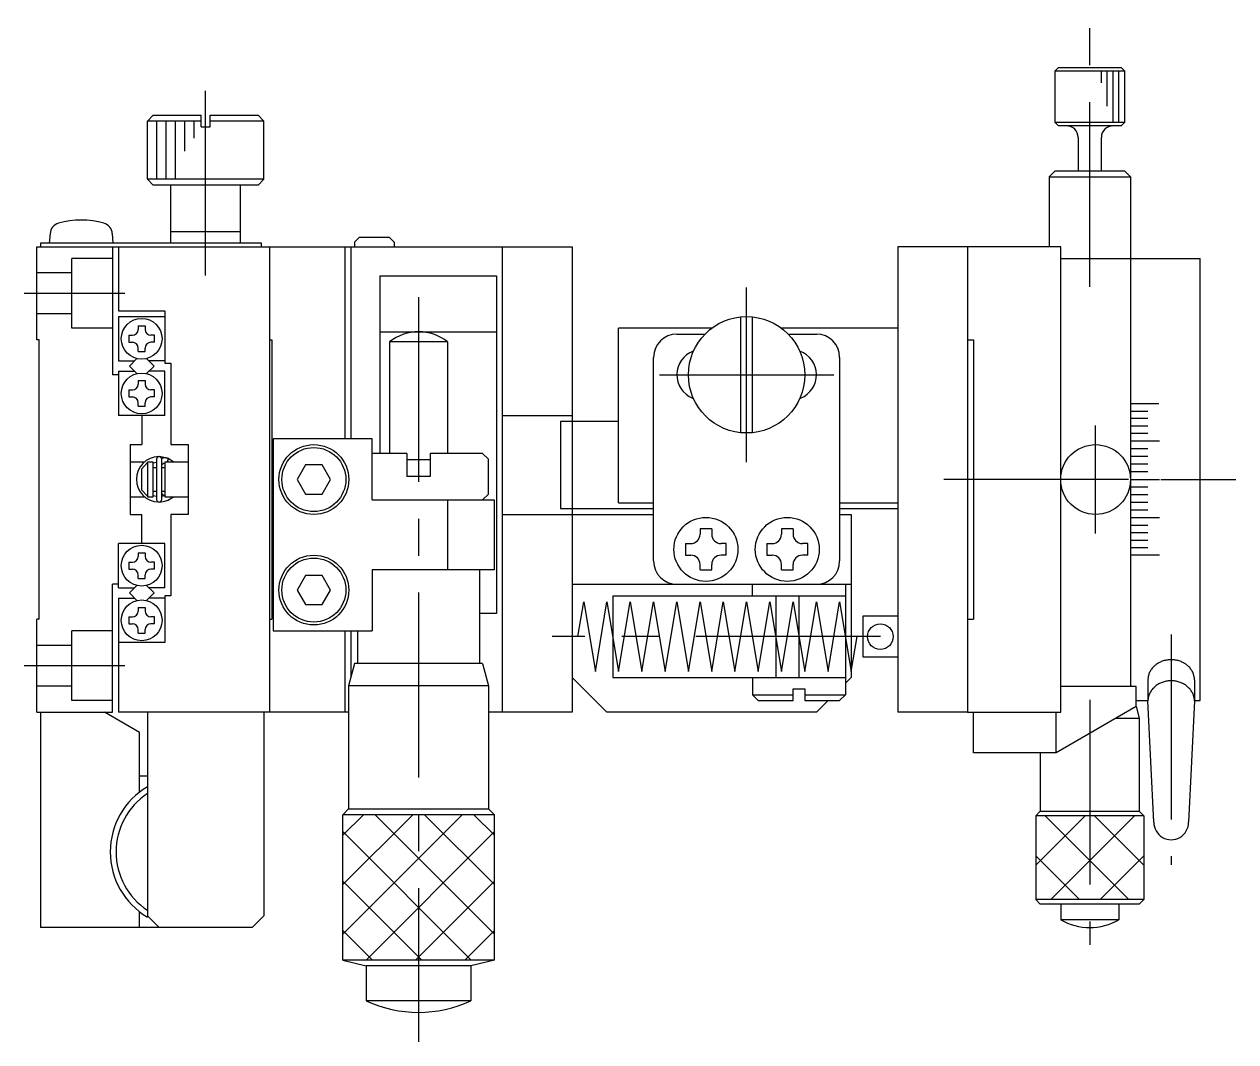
# Model space of a CAD drawing. Extents: x -1 to 365, y -8 to 323.
# Drawn here: x -1.1 to 103.1, y 124.6 to 212 of the extents above; entities that cross this region are included whole.
import ezdxf

# ---------------------------------------------------------------- set-up
doc = ezdxf.new("R2010")
doc.units = 0
doc.header["$LTSCALE"] = 0.5
doc.linetypes.add('CENTER', pattern=[50.8, 31.75, -6.35, 6.35, -6.35])
doc.linetypes.add('DASHED', pattern=[19.05, 12.7, -6.35])
for name, color, linetype in [('MSM_CENTER', 1, 'CENTER'), ('MSM_CONTINUOUS', 7, 'CONTINUOUS'), ('MSM_DASHED', 4, 'DASHED'), ('MSM_NARROW', 5, 'CONTINUOUS')]:
    doc.layers.add(name, color=color, linetype=linetype)

msp = doc.modelspace()

# ---------------------------------------------------------------- linework, layer by layer
at = {"layer": 'MSM_CENTER'}
for p, q in [((90.5, 189.46), (90.5, 212.04)), ((14.5, 190.43), (14.5, 207.13)), ((7.56, 188.91), (-1.1, 188.91)), ((32.8, 188.59), (32.8, 124.6)), ((61, 174.41), (61, 189.41)), ((53.5, 181.91), (68.5, 181.91)), ((91, 168.28), (91, 177.55)), ((93.82, 172.91), (76.44, 172.91)), ((96.62, 172.91), (103.05, 172.91)), ((72.5, 159.41), (44.3, 159.41)), ((97.5, 159.58), (97.5, 139.8)), ((7.56, 156.91), (-1.1, 156.91)), ((90.5, 153.98), (90.5, 132.93))]:
    msp.add_line(p, q, dxfattribs=at)
at = {"layer": 'MSM_CONTINUOUS'}
for p, q in [((87.8, 208.31), (87.5, 208.01)), ((87.8, 208.31), (93.2, 208.31)), ((93.5, 208.01), (93.2, 208.31)), ((93.5, 208.01), (87.5, 208.01)), ((87.5, 208.01), (87.5, 203.61)), ((93.5, 203.61), (93.5, 208.01)), ((9.5, 203.71), (10, 204.21)), ((10, 204.21), (14.1, 204.21)), ((14.1, 203.21), (14.1, 204.21)), ((14.9, 204.21), (19, 204.21)), ((14.9, 203.21), (14.9, 204.21)), ((19, 204.21), (19.5, 203.71)), ((14.1, 203.71), (9.5, 203.71)), ((9.5, 198.71), (9.5, 203.71)), ((14.1, 203.21), (14.9, 203.21)), ((19.5, 203.71), (14.9, 203.71)), ((19.5, 198.71), (19.5, 203.71)), ((87.5, 203.61), (93.5, 203.61)), ((87.5, 203.61), (87.8, 203.31)), ((93.2, 203.31), (87.8, 203.31)), ((93.2, 203.31), (93.5, 203.61)), ((89.5, 202.31), (89.5, 199.41)), ((91.5, 199.41), (91.5, 202.31)), ((87, 198.91), (87.5, 199.41)), ((93.5, 199.41), (87.5, 199.41)), ((93.5, 199.41), (94, 198.91)), ((19.5, 198.71), (9.5, 198.71)), ((10, 198.21), (9.5, 198.71)), ((19, 198.21), (10, 198.21)), ((11.5, 193.21), (11.5, 198.21)), ((17.5, 193.21), (17.5, 198.21)), ((19.5, 198.71), (19, 198.21)), ((87, 198.91), (94, 198.91)), ((87, 198.91), (87, 192.91)), ((94, 198.91), (94, 155.13)), ((1.12, 194.06), (1.05, 193.21)), ((6.55, 193.21), (6.48, 194.06)), ((17.5, 194.21), (11.5, 194.21)), ((27.3, 193.31), (27.7, 193.71)), ((30.3, 193.71), (27.7, 193.71)), ((30.3, 193.71), (30.7, 193.31)), ((0, 192.91), (46, 192.91)), ((0, 184.91), (0, 192.91)), ((0.3, 193.21), (0.3, 192.91)), ((19.3, 193.21), (0.3, 193.21)), ((6.5, 192.91), (6.5, 181.91)), ((7, 192.91), (7, 187.41)), ((19.3, 192.91), (19.3, 193.21)), ((20, 192.91), (20, 152.91)), ((26.5, 176.41), (26.5, 192.91)), ((27, 176.41), (27, 192.91)), ((27.3, 193.31), (27.3, 192.91)), ((30.7, 193.31), (30.7, 192.91)), ((40, 192.91), (40, 152.91)), ((46, 192.91), (46, 152.91)), ((74, 192.91), (74, 152.91)), ((88, 192.91), (74, 192.91)), ((80, 192.91), (80, 152.91)), ((88, 152.91), (88, 192.91)), ((88, 191.91), (100, 191.91)), ((100, 153.91), (100, 191.91)), ((29.5, 175.16), (29.5, 190.41)), ((29.5, 190.41), (39.5, 190.41)), ((39.5, 190.41), (39.5, 161.41)), ((7, 187.41), (11, 187.41)), ((7, 186.91), (7, 183.11)), ((7, 186.91), (11, 186.91)), ((11, 187.41), (11, 182.91)), ((60.5, 176.94), (60.5, 186.89)), ((61.5, 176.94), (61.5, 186.89)), ((8.7, 186.11), (9.3, 186.11)), ((8.7, 186.11), (8.7, 185.81)), ((9.3, 186.11), (9.3, 185.81)), ((29.5, 185.61), (39.5, 185.61)), ((50, 170.91), (50, 185.91)), ((58, 185.91), (50, 185.91)), ((55, 185.41), (57.39, 185.41)), ((74, 185.91), (64, 185.91)), ((64.57, 185.41), (67, 185.41)), ((0.2, 184.91), (0, 184.91)), ((0.2, 160.91), (0.2, 184.91)), ((7.9, 185.31), (7.9, 184.71)), ((7.9, 185.31), (8.2, 185.31)), ((7.9, 184.71), (8.2, 184.71)), ((10.1, 185.31), (9.8, 185.31)), ((10.1, 184.71), (9.8, 184.71)), ((10.1, 184.71), (10.1, 185.31)), ((20, 184.91), (20.2, 184.91)), ((20.2, 184.91), (20.2, 160.91)), ((35.3, 184.74), (30.3, 184.74)), ((30.3, 184.74), (30.3, 175.16)), ((35.3, 184.74), (35.3, 175.16)), ((80, 184.91), (80.5, 184.91)), ((80.5, 184.91), (80.5, 160.91)), ((8.59, 183.31), (7.94, 182.66)), ((8.7, 183.91), (8.7, 184.21)), ((8.7, 183.91), (9.3, 183.91)), ((9.3, 183.91), (9.3, 184.21)), ((10.06, 182.66), (9.41, 183.31)), ((53, 165.91), (53, 183.41)), ((69, 183.41), (69, 165.91)), ((7, 183.11), (8.39, 183.11)), ((8.59, 182.01), (7.94, 182.66)), ((10.06, 182.66), (9.41, 182.01)), ((11, 183.11), (9.61, 183.11)), ((11, 182.91), (11.5, 182.91)), ((11.5, 182.91), (11.5, 175.91)), ((7, 181.91), (6.5, 181.91)), ((7, 182.21), (8.39, 182.21)), ((7, 182.21), (7, 178.41)), ((8.7, 181.41), (9.3, 181.41)), ((8.7, 181.41), (8.7, 181.11)), ((9.3, 181.41), (9.3, 181.11)), ((11, 182.21), (9.61, 182.21)), ((11, 178.41), (11, 182.21)), ((7.9, 180.61), (7.9, 180.01)), ((7.9, 180.61), (8.2, 180.61)), ((10.1, 180.61), (9.8, 180.61)), ((10.1, 180.01), (10.1, 180.61)), ((7.9, 180.01), (8.2, 180.01)), ((8.7, 179.21), (8.7, 179.51)), ((8.7, 179.21), (9.3, 179.21)), ((9.3, 179.21), (9.3, 179.51)), ((10.1, 180.01), (9.8, 180.01)), ((96.43, 179.41), (94, 179.41)), ((11, 178.41), (7, 178.41)), ((9, 178.41), (9, 175.91)), ((40, 178.41), (46, 178.41)), ((94, 178.79), (95.5, 178.79)), ((95.5, 178.15), (94, 178.15)), ((50, 177.91), (45, 177.91)), ((45, 177.91), (45, 170.41)), ((95.5, 177.51), (94, 177.51)), ((28.8, 176.41), (20.3, 176.41)), ((20.3, 176.41), (20.3, 159.91)), ((28.8, 171.16), (28.8, 176.41)), ((95.5, 176.86), (94, 176.86)), ((96.5, 176.21), (94, 176.21)), ((8, 175.91), (8, 169.91)), ((8, 175.91), (9, 175.91)), ((11.5, 175.91), (13, 175.91)), ((13, 175.91), (13, 169.91)), ((31.8, 175.16), (28.8, 175.16)), ((31.8, 175.16), (31.8, 173.16)), ((33.8, 175.16), (33.8, 173.16)), ((38.3, 175.16), (33.8, 175.16)), ((38.3, 175.16), (38.8, 174.66)), ((95.5, 175.56), (94, 175.56)), ((9.23, 174.41), (8, 174.41)), ((9, 173.83), (9.5, 174.36)), ((10, 174.41), (9.5, 174.41)), ((9.5, 174.41), (9.5, 171.41)), ((10, 174.35), (10.27, 174.41)), ((10, 171.41), (10, 174.41)), ((10.27, 174.65), (10.27, 171.2)), ((11.28, 174.71), (10.53, 174.88)), ((10.72, 174.72), (10.71, 174.72)), ((10.76, 174.74), (10.72, 174.72)), ((10.72, 171.2), (10.72, 174.65)), ((10.72, 174.09), (10.73, 174.1)), ((10.72, 174.08), (10.72, 174.09)), ((10.72, 174.06), (10.72, 174.08)), ((10.72, 174.05), (10.72, 174.06)), ((10.73, 174.13), (10.74, 174.14)), ((10.73, 174.12), (10.73, 174.13)), ((10.73, 174.1), (10.73, 174.12)), ((10.74, 174.16), (10.75, 174.17)), ((10.74, 174.14), (10.74, 174.16)), ((10.75, 174.18), (10.76, 174.19)), ((10.75, 174.17), (10.75, 174.18)), ((10.79, 174.75), (10.76, 174.74)), ((10.76, 174.19), (10.77, 174.2)), ((10.77, 174.21), (10.78, 174.23)), ((10.77, 174.2), (10.77, 174.21)), ((10.78, 174.23), (10.79, 174.24)), ((10.82, 174.76), (10.79, 174.75)), ((10.79, 174.24), (10.8, 174.25)), ((10.8, 174.25), (10.81, 174.25)), ((10.81, 174.25), (10.82, 174.26)), ((10.86, 174.76), (10.82, 174.76)), ((10.82, 174.26), (10.83, 174.27)), ((10.83, 174.27), (10.84, 174.28)), ((10.84, 174.28), (10.85, 174.29)), ((10.85, 174.29), (10.86, 174.29)), ((10.89, 174.77), (10.86, 174.76)), ((10.86, 174.29), (10.88, 174.3)), ((10.88, 174.3), (10.89, 174.31)), ((10.93, 174.77), (10.89, 174.77)), ((10.89, 174.31), (10.9, 174.31)), ((10.9, 174.31), (10.91, 174.31)), ((10.91, 174.31), (10.93, 174.32)), ((10.97, 174.78), (10.93, 174.77)), ((10.93, 174.32), (10.94, 174.32)), ((10.94, 174.32), (10.95, 174.32)), ((10.95, 174.32), (10.97, 174.33)), ((11, 174.78), (10.97, 174.78)), ((10.97, 174.33), (10.98, 174.33)), ((10.98, 174.33), (10.99, 174.33)), ((10.99, 174.33), (11, 174.33)), ((11.04, 174.77), (11, 174.78)), ((11, 174.41), (11, 171.41)), ((13, 174.41), (11, 174.41)), ((11.07, 174.77), (11.04, 174.77)), ((11.11, 174.77), (11.07, 174.77)), ((11.14, 174.76), (11.11, 174.77)), ((11.18, 174.75), (11.14, 174.76)), ((11.21, 174.74), (11.18, 174.75)), ((11.19, 174.45), (11.18, 174.43)), ((11.18, 174.43), (11.18, 174.41)), ((11.29, 174.71), (11.19, 174.41)), ((11.2, 174.46), (11.19, 174.45)), ((11.21, 174.48), (11.2, 174.46)), ((11.25, 174.73), (11.21, 174.74)), ((11.22, 174.5), (11.21, 174.48)), ((11.23, 174.53), (11.22, 174.52)), ((11.22, 174.52), (11.22, 174.5)), ((11.24, 174.55), (11.23, 174.53)), ((11.25, 174.58), (11.24, 174.57)), ((11.24, 174.57), (11.24, 174.55)), ((11.28, 174.72), (11.25, 174.73)), ((11.26, 174.6), (11.25, 174.58)), ((11.27, 174.63), (11.26, 174.62)), ((11.26, 174.62), (11.26, 174.6)), ((11.28, 174.67), (11.27, 174.66)), ((11.27, 174.66), (11.27, 174.65)), ((11.27, 174.65), (11.27, 174.63)), ((11.76, 174.41), (11.28, 174.72)), ((11.28, 174.72), (11.28, 174.72)), ((11.28, 174.72), (11.28, 174.71)), ((11.28, 174.71), (11.29, 174.71)), ((11.31, 174.7), (11.28, 174.71)), ((11.28, 174.71), (11.28, 174.71)), ((11.28, 174.71), (11.28, 174.7)), ((11.28, 174.7), (11.28, 174.7)), ((11.28, 174.7), (11.28, 174.69)), ((11.28, 174.69), (11.28, 174.68)), ((11.28, 174.68), (11.28, 174.67)), ((23.08, 174.16), (22.36, 172.91)), ((24.52, 174.16), (23.08, 174.16)), ((25.24, 172.91), (24.52, 174.16)), ((33.8, 174.61), (31.8, 174.61)), ((38.8, 171.66), (38.8, 174.66)), ((95.5, 174.9), (94, 174.9)), ((95.5, 174.24), (94, 174.24)), ((9, 172), (9, 173.83)), ((10.27, 173.91), (10, 173.91)), ((11, 173.91), (10.72, 173.91)), ((22.36, 172.91), (23.08, 171.66)), ((24.52, 171.66), (25.24, 172.91)), ((33.8, 173.16), (31.8, 173.16)), ((95.5, 173.58), (94, 173.58)), ((94, 172.91), (96.5, 172.91)), ((9.5, 171.47), (9, 172)), ((10, 171.91), (10.27, 171.91)), ((10.72, 171.91), (11, 171.91)), ((95.5, 172.25), (94, 172.25)), ((8, 171.41), (9.27, 171.41)), ((9.5, 171.41), (10, 171.41)), ((10.27, 171.45), (10, 171.51)), ((10.72, 171.8), (10.72, 171.81)), ((10.72, 171.79), (10.72, 171.8)), ((10.72, 171.77), (10.72, 171.79)), ((10.73, 171.76), (10.72, 171.77)), ((11, 171.52), (10.72, 171.45)), ((10.73, 171.75), (10.73, 171.76)), ((10.73, 171.73), (10.73, 171.75)), ((10.73, 171.72), (10.73, 171.73)), ((10.74, 171.71), (10.73, 171.72)), ((10.74, 171.7), (10.74, 171.71)), ((10.75, 171.68), (10.74, 171.7)), ((10.76, 171.67), (10.75, 171.68)), ((10.76, 171.66), (10.76, 171.67)), ((10.77, 171.65), (10.76, 171.66)), ((10.78, 171.64), (10.77, 171.65)), ((10.79, 171.63), (10.78, 171.64)), ((10.8, 171.62), (10.79, 171.63)), ((10.81, 171.61), (10.8, 171.62)), ((10.82, 171.6), (10.81, 171.61)), ((10.83, 171.59), (10.82, 171.6)), ((10.84, 171.58), (10.83, 171.59)), ((10.85, 171.57), (10.84, 171.58)), ((10.86, 171.57), (10.85, 171.57)), ((10.87, 171.56), (10.86, 171.57)), ((10.88, 171.56), (10.87, 171.56)), ((10.9, 171.55), (10.88, 171.56)), ((10.91, 171.55), (10.9, 171.55)), ((10.92, 171.54), (10.91, 171.55)), ((10.94, 171.54), (10.92, 171.54)), ((10.95, 171.54), (10.94, 171.54)), ((10.96, 171.53), (10.95, 171.54)), ((10.98, 171.53), (10.96, 171.53)), ((10.99, 171.53), (10.98, 171.53)), ((11, 171.53), (10.99, 171.53)), ((11, 171.41), (13, 171.41)), ((11.21, 171.12), (11.28, 171.14)), ((11.27, 171.14), (11.28, 171.14)), ((11.28, 171.14), (11.27, 171.14)), ((11.28, 171.14), (11.3, 171.15)), ((11.28, 171.14), (11.28, 171.14)), ((11.28, 171.14), (11.28, 171.14)), ((23.08, 171.66), (24.52, 171.66)), ((28.8, 171.16), (39.3, 171.16)), ((35.3, 171.16), (35.3, 165.16)), ((38.8, 171.66), (38.3, 171.16)), ((39.3, 171.16), (39.3, 165.16)), ((50, 170.91), (53, 170.91)), ((69, 170.91), (74, 170.91)), ((95.5, 171.59), (94, 171.59)), ((95.5, 170.93), (94, 170.93)), ((8, 169.91), (9, 169.91)), ((9, 167.41), (9, 169.91)), ((13, 169.91), (11.5, 169.91)), ((11.5, 169.91), (11.5, 162.91)), ((40, 169.91), (53, 169.91)), ((45, 170.41), (53, 170.41)), ((69, 170.41), (74, 170.41)), ((69, 169.91), (70, 169.91)), ((70, 169.91), (70, 155.91)), ((95.5, 170.27), (94, 170.27)), ((96.5, 169.61), (94, 169.61)), ((95.5, 168.96), (94, 168.96)), ((58, 168.66), (57, 168.66)), ((57, 168.66), (57, 168.21)), ((58, 168.66), (58, 168.21)), ((65, 168.66), (64, 168.66)), ((64, 168.66), (64, 168.21)), ((65, 168.66), (65, 168.21)), ((95.5, 168.32), (94, 168.32)), ((95.5, 167.68), (94, 167.68)), ((11, 167.41), (7, 167.41)), ((7, 163.61), (7, 167.41)), ((11, 163.61), (11, 167.41)), ((55.75, 167.41), (55.75, 166.41)), ((55.75, 167.41), (56.2, 167.41)), ((59.25, 167.41), (58.8, 167.41)), ((59.25, 166.41), (59.25, 167.41)), ((62.75, 167.41), (62.75, 166.41)), ((62.75, 167.41), (63.2, 167.41)), ((66.25, 167.41), (65.8, 167.41)), ((66.25, 166.41), (66.25, 167.41)), ((95.5, 167.04), (94, 167.04)), ((7.9, 165.81), (7.9, 165.21)), ((7.9, 165.81), (8.2, 165.81)), ((8.7, 166.61), (9.3, 166.61)), ((8.7, 166.61), (8.7, 166.31)), ((9.3, 166.61), (9.3, 166.31)), ((10.1, 165.81), (9.8, 165.81)), ((10.1, 165.21), (10.1, 165.81)), ((55.75, 166.41), (56.2, 166.41)), ((57, 165.16), (57, 165.61)), ((58, 165.16), (58, 165.61)), ((59.25, 166.41), (58.8, 166.41)), ((62.75, 166.41), (63.2, 166.41)), ((64, 165.16), (64, 165.61)), ((65, 165.16), (65, 165.61)), ((66.25, 166.41), (65.8, 166.41)), ((96.5, 166.42), (94, 166.42)), ((7.9, 165.21), (8.2, 165.21)), ((8.7, 164.41), (8.7, 164.71)), ((9.3, 164.41), (9.3, 164.71)), ((10.1, 165.21), (9.8, 165.21)), ((23.08, 164.66), (22.36, 163.41)), ((24.52, 164.66), (23.08, 164.66)), ((25.24, 163.41), (24.52, 164.66)), ((28.8, 165.16), (28.8, 159.91)), ((39.3, 165.16), (28.8, 165.16)), ((38.05, 165.16), (38.05, 157.11)), ((57, 165.16), (58, 165.16)), ((64, 165.16), (65, 165.16)), ((6.5, 152.91), (6.5, 163.91)), ((7, 163.91), (6.5, 163.91)), ((7, 163.61), (8.39, 163.61)), ((8.59, 163.81), (7.94, 163.16)), ((8.7, 164.41), (9.3, 164.41)), ((10.06, 163.16), (9.41, 163.81)), ((11, 163.61), (9.61, 163.61)), ((46, 163.91), (70, 163.91)), ((61.5, 162.91), (61.5, 163.91)), ((69.5, 163.91), (69.5, 154.41)), ((7, 162.71), (7, 152.91)), ((7, 162.71), (8.39, 162.71)), ((8.59, 162.51), (7.94, 163.16)), ((10.06, 163.16), (9.41, 162.51)), ((11, 162.71), (9.61, 162.71)), ((11, 162.91), (11, 158.91)), ((11.5, 162.91), (11, 162.91)), ((22.36, 163.41), (23.08, 162.16)), ((24.52, 162.16), (25.24, 163.41)), ((49.5, 162.91), (49.5, 155.91)), ((49.5, 162.91), (69.5, 162.91)), ((63.5, 162.91), (63.5, 155.91)), ((65.5, 162.91), (65.5, 155.91)), ((8.7, 161.91), (9.3, 161.91)), ((8.7, 161.91), (8.7, 161.61)), ((9.3, 161.91), (9.3, 161.61)), ((23.08, 162.16), (24.52, 162.16)), ((46.5, 159.41), (47, 162.41)), ((47, 162.41), (48, 156.41)), ((48, 156.41), (49, 162.41)), ((49, 162.41), (50, 156.41)), ((50, 156.41), (51, 162.41)), ((51, 162.41), (52, 156.41)), ((52, 156.41), (53, 162.41)), ((53, 162.41), (54, 156.41)), ((54, 156.41), (55, 162.41)), ((55, 162.41), (56, 156.41)), ((56, 156.41), (57, 162.41)), ((57, 162.41), (58, 156.41)), ((58, 156.41), (59, 162.41)), ((59, 162.41), (60, 156.41)), ((60, 156.41), (61, 162.41)), ((61, 162.41), (62, 156.41)), ((62, 156.41), (63, 162.41)), ((63, 162.41), (64, 156.41)), ((64, 156.41), (65, 162.41)), ((65, 162.41), (66, 156.41)), ((66, 156.41), (67, 162.41)), ((67, 162.41), (68, 156.41)), ((68, 156.41), (69, 162.41)), ((69, 162.41), (70, 156.41)), ((0, 152.91), (0, 160.91)), ((0.2, 160.91), (0, 160.91)), ((7.9, 161.11), (7.9, 160.51)), ((7.9, 161.11), (8.2, 161.11)), ((7.9, 160.51), (8.2, 160.51)), ((10.1, 161.11), (9.8, 161.11)), ((10.1, 160.51), (9.8, 160.51)), ((10.1, 160.51), (10.1, 161.11)), ((20, 160.91), (20.2, 160.91)), ((39.5, 161.41), (38.05, 161.41)), ((71, 161.16), (71, 157.66)), ((74, 161.16), (71, 161.16)), ((80, 160.91), (80.5, 160.91)), ((8.7, 159.71), (8.7, 160.01)), ((8.7, 159.71), (9.3, 159.71)), ((9.3, 159.71), (9.3, 160.01)), ((20.3, 159.91), (28.8, 159.91)), ((26.5, 152.91), (26.5, 159.91)), ((27, 155.99), (27, 159.91)), ((27.55, 159.91), (27.55, 157.11)), ((70, 156.41), (70.5, 159.41)), ((11, 158.91), (7, 158.91)), ((71, 157.66), (74, 157.66)), ((96.65, 157.26), (96.58, 157.23)), ((96.73, 157.29), (96.65, 157.26)), ((96.82, 157.32), (96.73, 157.29)), ((96.9, 157.35), (96.82, 157.32)), ((96.98, 157.37), (96.9, 157.35)), ((97.07, 157.39), (96.98, 157.37)), ((97.15, 157.4), (97.07, 157.39)), ((97.24, 157.41), (97.15, 157.4)), ((97.33, 157.42), (97.24, 157.41)), ((97.41, 157.42), (97.33, 157.42)), ((97.5, 157.43), (97.41, 157.42)), ((97.59, 157.42), (97.5, 157.43)), ((97.67, 157.42), (97.59, 157.42)), ((97.76, 157.41), (97.67, 157.42)), ((97.85, 157.4), (97.76, 157.41)), ((97.93, 157.39), (97.85, 157.4)), ((98.02, 157.37), (97.93, 157.39)), ((98.1, 157.35), (98.02, 157.37)), ((98.18, 157.32), (98.1, 157.35)), ((98.27, 157.29), (98.18, 157.32)), ((98.35, 157.26), (98.27, 157.29)), ((98.42, 157.23), (98.35, 157.26)), ((27.3, 157.11), (26.78, 155.18)), ((38.3, 157.11), (27.3, 157.11)), ((38.3, 157.11), (38.82, 155.18)), ((95.62, 156.29), (95.59, 156.22)), ((95.65, 156.36), (95.62, 156.29)), ((95.69, 156.43), (95.65, 156.36)), ((95.73, 156.49), (95.69, 156.43)), ((95.77, 156.56), (95.73, 156.49)), ((95.81, 156.62), (95.77, 156.56)), ((95.86, 156.69), (95.81, 156.62)), ((95.91, 156.75), (95.86, 156.69)), ((95.97, 156.81), (95.91, 156.75)), ((96.03, 156.86), (95.97, 156.81)), ((96.09, 156.92), (96.03, 156.86)), ((96.15, 156.97), (96.09, 156.92)), ((96.21, 157.02), (96.15, 156.97)), ((96.28, 157.07), (96.21, 157.02)), ((96.35, 157.11), (96.28, 157.07)), ((96.43, 157.15), (96.35, 157.11)), ((96.5, 157.19), (96.43, 157.15)), ((96.58, 157.23), (96.5, 157.19)), ((98.5, 157.19), (98.42, 157.23)), ((98.57, 157.15), (98.5, 157.19)), ((98.65, 157.11), (98.57, 157.15)), ((98.72, 157.07), (98.65, 157.11)), ((98.79, 157.02), (98.72, 157.07)), ((98.85, 156.97), (98.79, 157.02)), ((98.91, 156.92), (98.85, 156.97)), ((98.97, 156.86), (98.91, 156.92)), ((99.03, 156.81), (98.97, 156.86)), ((99.09, 156.75), (99.03, 156.81)), ((99.14, 156.69), (99.09, 156.75)), ((99.19, 156.62), (99.14, 156.69)), ((99.23, 156.56), (99.19, 156.62)), ((99.27, 156.49), (99.23, 156.56)), ((99.31, 156.43), (99.27, 156.49)), ((99.35, 156.36), (99.31, 156.43)), ((99.38, 156.29), (99.35, 156.36)), ((99.41, 156.22), (99.38, 156.29)), ((26.78, 155.18), (26.78, 144.61)), ((38.82, 155.18), (26.82, 155.18)), ((38.82, 155.18), (38.82, 144.61)), ((49, 152.91), (46, 155.91)), ((49.5, 155.91), (69.5, 155.91)), ((61.5, 155.91), (61.5, 154.41)), ((70, 155.91), (69.5, 155.41)), ((95.51, 155.85), (95.5, 155.77)), ((95.5, 155.77), (95.5, 155.69)), ((95.5, 155.69), (95.5, 153.91)), ((95.52, 155.92), (95.51, 155.85)), ((95.53, 155.99), (95.52, 155.92)), ((95.55, 156.07), (95.53, 155.99)), ((95.57, 156.14), (95.55, 156.07)), ((95.59, 156.22), (95.57, 156.14)), ((96.21, 155.21), (96.15, 155.16)), ((96.28, 155.26), (96.21, 155.21)), ((96.35, 155.3), (96.28, 155.26)), ((96.43, 155.34), (96.35, 155.3)), ((96.5, 155.38), (96.43, 155.34)), ((96.58, 155.42), (96.5, 155.38)), ((96.65, 155.45), (96.58, 155.42)), ((96.73, 155.48), (96.65, 155.45)), ((96.82, 155.51), (96.73, 155.48)), ((96.9, 155.53), (96.82, 155.51)), ((96.98, 155.55), (96.9, 155.53)), ((97.07, 155.57), (96.98, 155.55)), ((97.15, 155.59), (97.07, 155.57)), ((97.24, 155.6), (97.15, 155.59)), ((97.33, 155.61), (97.24, 155.6)), ((97.41, 155.61), (97.33, 155.61)), ((97.5, 155.61), (97.41, 155.61)), ((97.59, 155.61), (97.5, 155.61)), ((97.67, 155.61), (97.59, 155.61)), ((97.76, 155.6), (97.67, 155.61)), ((97.85, 155.59), (97.76, 155.6)), ((97.93, 155.57), (97.85, 155.59)), ((98.02, 155.55), (97.93, 155.57)), ((98.1, 155.53), (98.02, 155.55)), ((98.18, 155.51), (98.1, 155.53)), ((98.27, 155.48), (98.18, 155.51)), ((98.35, 155.45), (98.27, 155.48)), ((98.42, 155.42), (98.35, 155.45)), ((98.5, 155.38), (98.42, 155.42)), ((98.57, 155.34), (98.5, 155.38)), ((98.65, 155.3), (98.57, 155.34)), ((98.72, 155.26), (98.65, 155.3)), ((98.79, 155.21), (98.72, 155.26)), ((98.85, 155.16), (98.79, 155.21)), ((99.43, 156.14), (99.41, 156.22)), ((99.45, 156.07), (99.43, 156.14)), ((99.47, 155.99), (99.45, 156.07)), ((99.48, 155.92), (99.47, 155.99)), ((99.49, 155.85), (99.48, 155.92)), ((99.5, 155.77), (99.49, 155.85)), ((99.5, 155.69), (99.5, 155.77)), ((99.5, 155.69), (99.5, 153.88)), ((61.5, 154.41), (65, 154.41)), ((61.5, 154.41), (62, 153.91)), ((65, 153.91), (65, 154.91)), ((65, 154.91), (66, 154.91)), ((66, 154.91), (66, 153.91)), ((66, 154.41), (69.5, 154.41)), ((69, 153.91), (69.5, 154.41)), ((94.5, 155.13), (88, 155.13)), ((94.5, 153.41), (94.5, 155.13)), ((95.53, 154.18), (95.52, 154.11)), ((95.55, 154.26), (95.53, 154.18)), ((95.57, 154.33), (95.55, 154.26)), ((95.59, 154.4), (95.57, 154.33)), ((95.62, 154.47), (95.59, 154.4)), ((95.65, 154.54), (95.62, 154.47)), ((95.69, 154.61), (95.65, 154.54)), ((95.73, 154.68), (95.69, 154.61)), ((95.77, 154.75), (95.73, 154.68)), ((95.81, 154.81), (95.77, 154.75)), ((95.86, 154.88), (95.81, 154.81)), ((95.91, 154.94), (95.86, 154.88)), ((95.97, 154.99), (95.91, 154.94)), ((96.03, 155.05), (95.97, 154.99)), ((96.09, 155.11), (96.03, 155.05)), ((96.15, 155.16), (96.09, 155.11)), ((98.91, 155.11), (98.85, 155.16)), ((98.97, 155.05), (98.91, 155.11)), ((99.03, 154.99), (98.97, 155.05)), ((99.09, 154.94), (99.03, 154.99)), ((99.14, 154.88), (99.09, 154.94)), ((99.19, 154.81), (99.14, 154.88)), ((99.23, 154.75), (99.19, 154.81)), ((99.27, 154.68), (99.23, 154.75)), ((99.31, 154.61), (99.27, 154.68)), ((99.35, 154.54), (99.31, 154.61)), ((99.38, 154.47), (99.35, 154.54)), ((99.41, 154.4), (99.38, 154.47)), ((99.43, 154.33), (99.41, 154.4)), ((99.45, 154.26), (99.43, 154.33)), ((99.47, 154.18), (99.45, 154.26)), ((99.48, 154.11), (99.47, 154.18)), ((62, 153.91), (65, 153.91)), ((66, 153.91), (69, 153.91)), ((68, 153.91), (67, 152.91)), ((94.5, 153.41), (87.6, 149.41)), ((94.48, 153.41), (94.75, 152.41)), ((94.5, 153.91), (95.5, 153.91)), ((95.51, 154.03), (95.5, 153.96)), ((95.5, 153.96), (95.5, 153.88)), ((96, 143.46), (95.5, 153.88)), ((95.52, 154.11), (95.51, 154.03)), ((99.5, 153.88), (99, 143.46)), ((99.49, 154.03), (99.48, 154.11)), ((99.5, 153.96), (99.49, 154.03)), ((99.5, 153.88), (99.5, 153.96)), ((99.5, 153.91), (100, 153.91)), ((0, 152.91), (6.5, 152.91)), ((0.3, 152.91), (0.3, 134.41)), ((8.8, 151.18), (5.8, 152.91)), ((26.78, 152.91), (7, 152.91)), ((9.5, 152.91), (9.5, 135.41)), ((19.5, 152.91), (19.5, 135.41)), ((46, 152.91), (38.82, 152.91)), ((67, 152.91), (49, 152.91)), ((80, 152.91), (74, 152.91)), ((80, 152.91), (88, 152.91)), ((80.5, 149.41), (80.5, 152.91)), ((87.6, 149.41), (87.6, 152.91)), ((92.77, 152.41), (94.75, 152.41)), ((94.75, 152.41), (94.75, 144.41)), ((8.8, 146.04), (8.8, 151.18)), ((87.6, 149.41), (80.5, 149.41)), ((86.25, 149.41), (86.25, 144.41)), ((9.5, 147.41), (8.8, 147.41)), ((26.28, 144.11), (26.78, 144.61)), ((39.32, 144.11), (26.28, 144.11)), ((26.28, 131.61), (26.28, 144.11)), ((26.78, 144.61), (38.82, 144.61)), ((39.32, 144.11), (38.82, 144.61)), ((39.32, 131.61), (39.32, 144.11)), ((85.85, 144.01), (86.25, 144.41)), ((95.15, 144.01), (85.85, 144.01)), ((85.86, 144.01), (85.85, 144.01)), ((85.85, 144.01), (85.85, 136.81)), ((86.25, 144.41), (94.75, 144.41)), ((95.15, 144.01), (94.75, 144.41)), ((95.15, 144.01), (95.14, 144.01)), ((95.15, 144.01), (95.15, 136.81)), ((95.15, 136.81), (85.85, 136.81)), ((86.25, 136.41), (85.85, 136.81)), ((94.75, 136.41), (95.15, 136.81)), ((8.8, 134.41), (8.8, 135.79)), ((10.5, 134.41), (9.5, 135.41)), ((19.5, 135.41), (18.5, 134.41)), ((94.75, 136.41), (86.25, 136.41)), ((88, 136.41), (88, 135.08)), ((93, 136.41), (93, 135.08)), ((18.5, 134.41), (0.3, 134.41)), ((93, 135.08), (88, 135.08)), ((39.32, 131.61), (26.28, 131.61)), ((26.28, 131.61), (28.3, 131.11)), ((39.32, 131.61), (37.3, 131.11)), ((37.3, 131.11), (28.3, 131.11)), ((28.3, 131.11), (28.3, 128.11)), ((37.3, 131.11), (37.3, 128.11)), ((37.3, 128.11), (28.3, 128.11))]:
    msp.add_line(p, q, dxfattribs=at)
for centre, radius in [((9, 185.01), 1.75), ((61, 181.91), 5), ((9, 180.31), 1.75), ((23.8, 172.91), 3), ((23.8, 172.91), 2.75), ((91, 172.91), 3), ((57.5, 166.91), 2.75), ((64.5, 166.91), 2.75), ((9, 165.51), 1.75), ((23.8, 163.41), 3), ((23.8, 163.41), 2.75), ((9, 160.81), 1.75), ((72.5, 159.41), 1.1)]:
    msp.add_circle(centre, radius, dxfattribs=at)
for centre, radius, start, end in [((88.5, 202.31), 1, 0, 90), ((92.5, 202.31), 1, 90, 180), ((2.12, 193.97), 1, 106.257, 175), ((3.8, 188.21), 7, 73.743, 106.257), ((5.48, 193.97), 1, 5, 73.743), ((8.2, 185.81), 0.5, 270, 0), ((9.8, 185.81), 0.5, 180, 270), ((32.8, 181.61), 4, 51.2775, 128.6822), ((55, 183.41), 2, 90, 180), ((67, 183.41), 2, 0, 90), ((8.2, 184.21), 0.5, 0, 90), ((9.8, 184.21), 0.5, 90, 180), ((57.15, 181.91), 2.15, 110.0213, 248.3035), ((64.85, 181.91), 2.15, 291.6965, 69.9787), ((8.2, 181.11), 0.5, 270, 0), ((9.8, 181.11), 0.5, 180, 270), ((8.2, 179.51), 0.5, 0, 90), ((9.8, 179.51), 0.5, 90, 180), ((10.5, 172.93), 1.95, 90.7473, 269.1574), ((10.5, 174.65), 0.225, 0, 180), ((10.5, 171.2), 0.225, 180, 0), ((10.49, 172.94), 1.95, 270.9364, 308.8679), ((56.2, 168.21), 0.8, 270, 0), ((58.8, 168.21), 0.8, 180, 270), ((63.2, 168.21), 0.8, 270, 0), ((65.8, 168.21), 0.8, 180, 270), ((8.2, 166.31), 0.5, 270, 0), ((9.8, 166.31), 0.5, 180, 270), ((55, 165.91), 2, 180, 270), ((56.2, 165.61), 0.8, 0, 90), ((58.8, 165.61), 0.8, 90, 180), ((63.2, 165.61), 0.8, 0, 90), ((65.8, 165.61), 0.8, 90, 180), ((67, 165.91), 2, 270, 0), ((8.2, 164.71), 0.5, 0, 90), ((9.8, 164.71), 0.5, 90, 180), ((8.2, 161.61), 0.5, 270, 0), ((9.8, 161.61), 0.5, 180, 270), ((8.2, 160.01), 0.5, 0, 90), ((9.8, 160.01), 0.5, 90, 180), ((12.8, 140.91), 6.5, 120.5102, 239.4898), ((12.8, 140.91), 6, 123.367, 236.633), ((97.5, 143.46), 1.5, 179.9999, 0.0001), ((90.5, 139.41), 5, 240, 300), ((32.8, 137.74), 10.62, 244.9423, 295.0577)]:
    msp.add_arc(centre, radius, start, end, dxfattribs=at)
at = {"layer": 'MSM_DASHED'}
for p, q in [((3, 185.91), (3, 191.91)), ((6.5, 191.91), (3, 191.91)), ((3, 190.66), (0, 190.66)), ((3, 187.16), (0, 187.16)), ((6.5, 185.91), (3, 185.91)), ((3, 153.91), (3, 159.91)), ((6.5, 159.91), (3, 159.91)), ((3, 158.66), (0, 158.66)), ((3, 155.16), (0, 155.16)), ((6.5, 153.91), (3, 153.91))]:
    msp.add_line(p, q, dxfattribs=at)
at = {"layer": 'MSM_NARROW'}
for p, q in [((91.5, 207.01), (91.5, 208.01)), ((92, 205.01), (92, 208.01)), ((92.5, 203.61), (92.5, 208.01)), ((93, 203.61), (93, 208.01)), ((10.3, 198.71), (10.3, 203.71)), ((11.1, 198.71), (11.1, 203.71)), ((11.9, 198.71), (11.9, 203.71)), ((12.7, 201.14), (12.7, 203.71)), ((13.5, 202.24), (13.5, 203.71)), ((26.28, 133.85), (36.54, 144.11)), ((26.28, 138.1), (32.3, 144.11)), ((26.28, 142.34), (28.06, 144.11)), ((29.06, 144.11), (39.32, 133.85)), ((33.3, 144.11), (39.32, 138.1)), ((37.54, 144.11), (39.32, 142.34)), ((90.1, 144.01), (85.85, 139.76)), ((93.86, 136.81), (86.66, 144.01)), ((94.34, 144.01), (87.14, 136.81)), ((95.15, 139.76), (90.9, 144.01)), ((26.28, 142.65), (37.31, 131.61)), ((28.29, 131.61), (39.32, 142.65)), ((89.61, 136.81), (85.85, 140.58)), ((95.15, 140.58), (91.39, 136.81)), ((26.28, 138.4), (33.07, 131.61)), ((32.53, 131.61), (39.32, 138.4)), ((26.28, 134.16), (28.83, 131.61)), ((36.77, 131.61), (39.32, 134.16))]:
    msp.add_line(p, q, dxfattribs=at)

doc.saveas('drawing.dxf')
